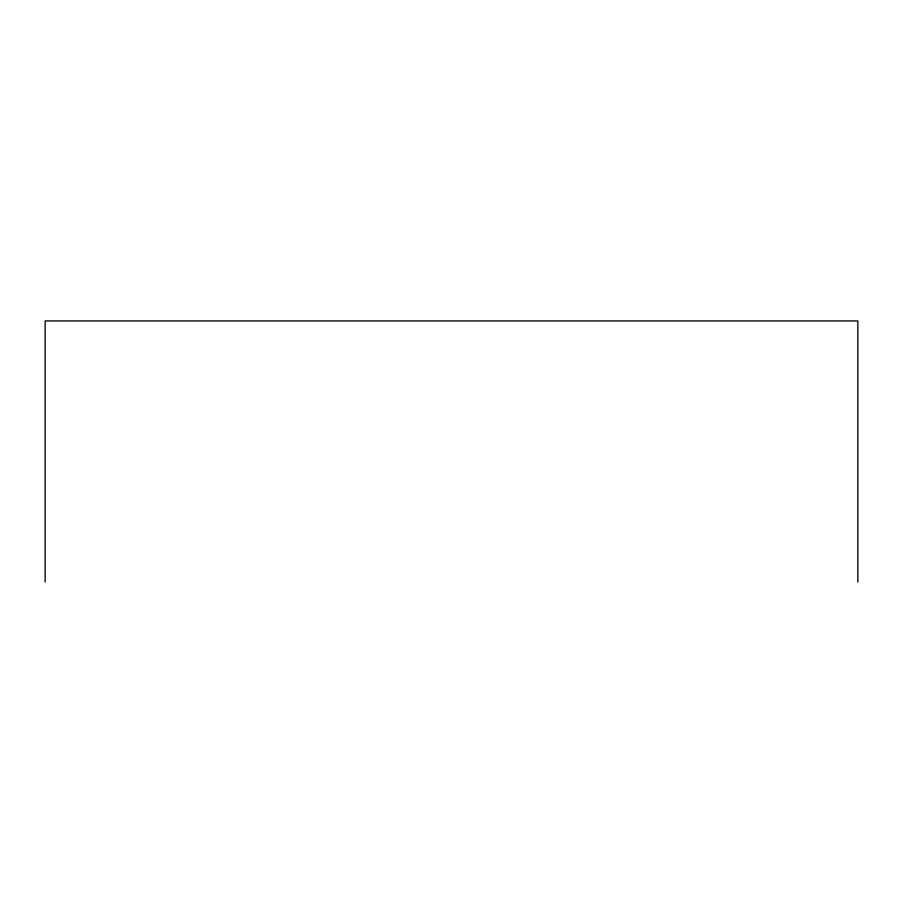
<?xml version="1.0" encoding="UTF-8"?>
<svg xmlns="http://www.w3.org/2000/svg" width="903" height="903" viewBox="0 0 903 903"><rect width="100%" height="100%" fill="white"/><g stroke="black" fill="none" stroke-linecap="round" stroke-linejoin="round"><path stroke-width="1.35" d="M857.85 582.063L857.85 320.937L45.15 320.937L45.15 582.063"/></g></svg>
